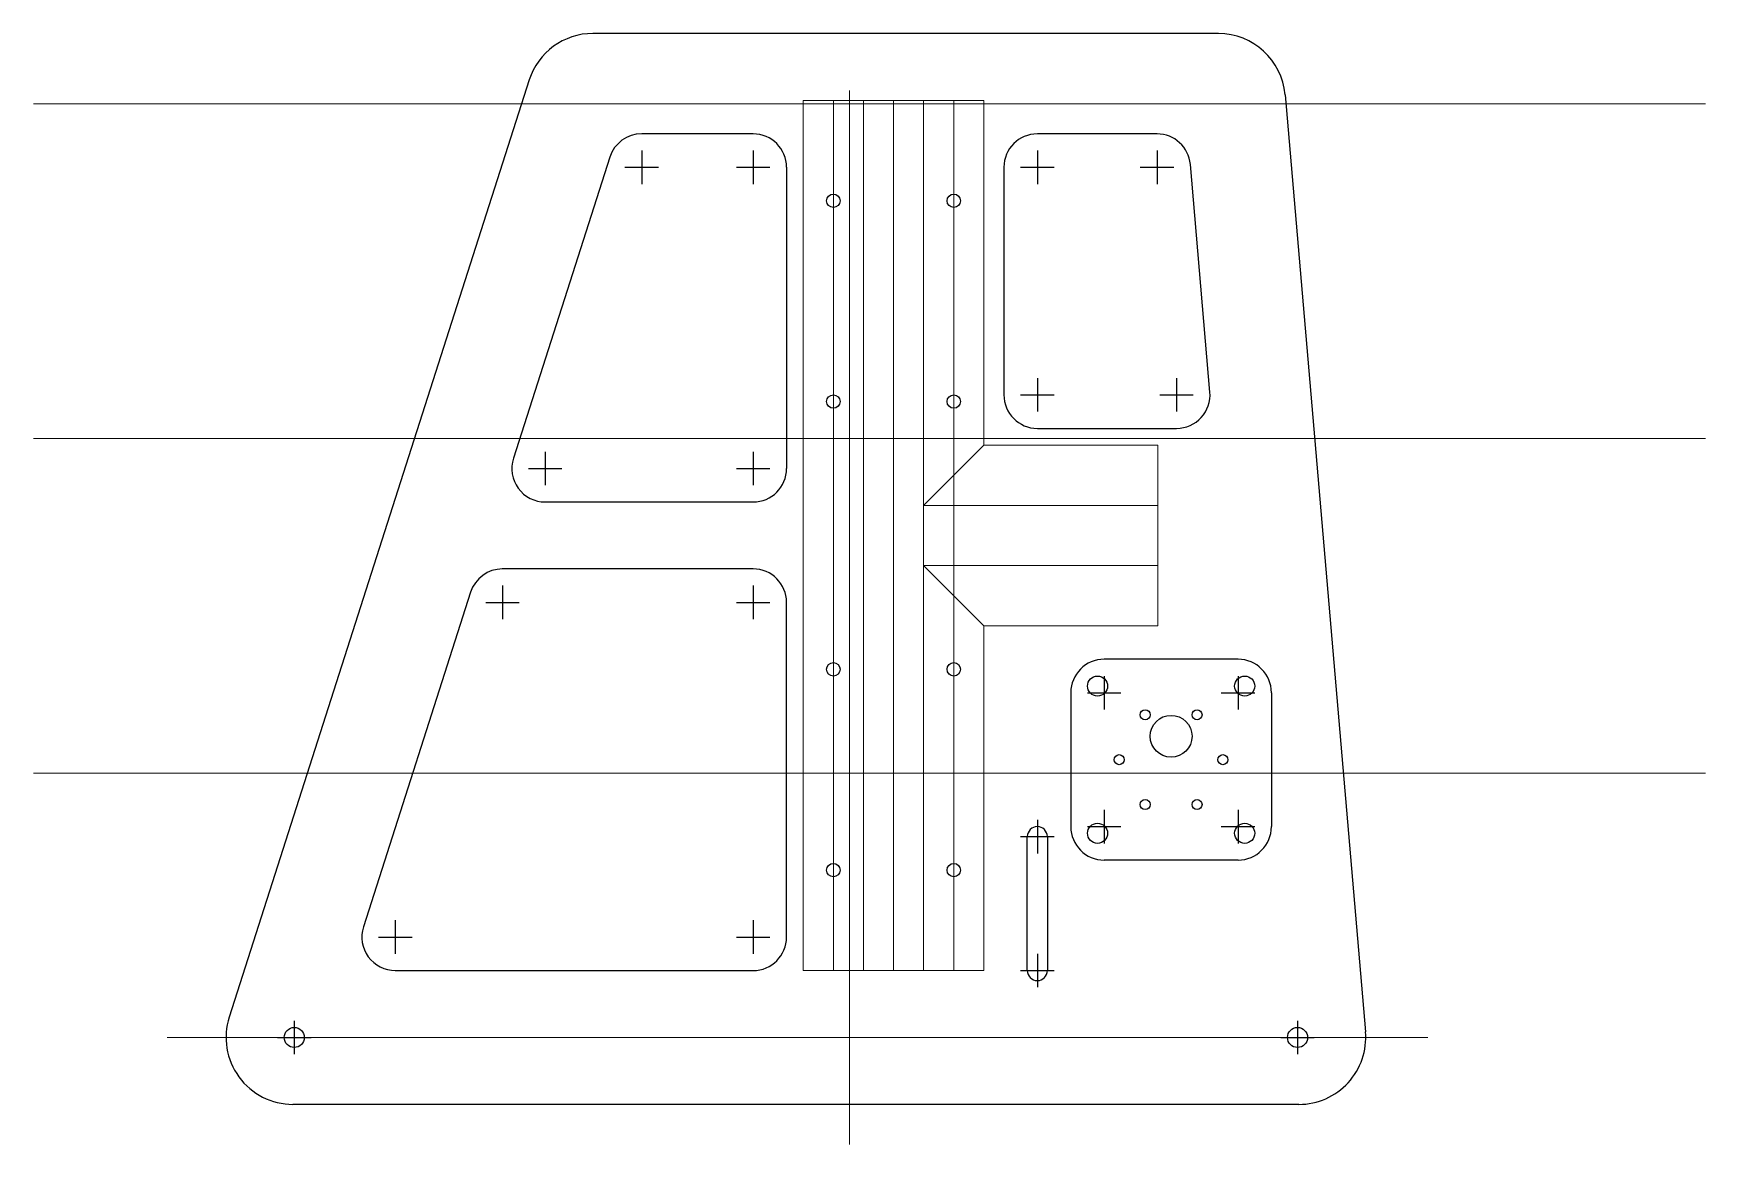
# Model space of a CAD drawing. Header units: millimetres. Extents: x -400 to 100, y -11 to 321.
import ezdxf

# ---------------------------------------------------------------- set-up
doc = ezdxf.new("R2010")
doc.units = ezdxf.units.MM
doc.layers.get('0').update_dxf_attribs({"linetype": 'CONTINUOUS', "true_color": 0x000000})
doc.layers.add('dimension', color=4, linetype='CONTINUOUS', lineweight=0, true_color=0x00ffff)
doc.layers.add('help', color=8, linetype='CONTINUOUS', lineweight=0, true_color=0x808080)

msp = doc.modelspace()

# ---------------------------------------------------------------- linework, layer by layer
for p, q in [((-45.66, 321), (-232.71, 321)), ((-251.76, 307.1), (-341.45, 27.1)), ((-25.74, 302.71), (-1.67, 22.71)), ((-184.81, 291), (-218.12, 291)), ((-64.02, 291), (-99.81, 291)), ((-218.12, 286), (-218.12, 276)), ((-184.81, 286), (-184.81, 276)), ((-99.81, 286), (-99.81, 276)), ((-64.02, 286), (-64.02, 276)), ((-227.64, 284.05), (-256.47, 194.05)), ((-223.12, 281), (-213.12, 281)), ((-189.81, 281), (-179.81, 281)), ((-174.81, 281), (-174.81, 191)), ((-109.81, 281), (-109.81, 213)), ((-104.81, 281), (-94.81, 281)), ((-69.02, 281), (-59.02, 281)), ((-48.21, 213.86), (-54.05, 281.86)), ((-99.81, 218), (-99.81, 208)), ((-58.17, 218), (-58.17, 208)), ((-104.81, 213), (-94.81, 213)), ((-63.17, 213), (-53.17, 213)), ((-99.81, 203), (-58.17, 203)), ((-246.95, 196), (-246.95, 186)), ((-184.81, 196), (-184.81, 186)), ((-251.95, 191), (-241.95, 191)), ((-189.81, 191), (-179.81, 191)), ((-246.95, 181), (-184.81, 181)), ((-184.81, 161), (-259.81, 161)), ((-184.81, 161), (-259.76, 161)), ((-259.76, 156), (-259.76, 146)), ((-184.81, 156), (-184.81, 146)), ((-269.28, 154.05), (-301.31, 54.05)), ((-264.76, 151), (-254.76, 151)), ((-189.81, 151), (-179.81, 151)), ((-174.81, 51), (-174.81, 151)), ((-39.81, 134), (-79.81, 134)), ((-79.81, 129), (-79.81, 119)), ((-39.81, 129), (-39.81, 119)), ((-89.81, 124), (-89.81, 84)), ((-84.81, 124), (-74.81, 124)), ((-44.81, 124), (-34.81, 124)), ((-29.81, 124), (-29.81, 84)), ((-99.81, 86), (-99.81, 76)), ((-79.81, 89), (-79.81, 79)), ((-39.81, 89), (-39.81, 79)), ((-104.81, 81), (-94.81, 81)), ((-102.81, 41), (-102.81, 81)), ((-96.81, 81), (-96.81, 41)), ((-84.81, 84), (-74.81, 84)), ((-44.81, 84), (-34.81, 84)), ((-39.81, 74), (-79.81, 74)), ((-291.79, 56), (-291.79, 46)), ((-184.81, 56), (-184.81, 46)), ((-296.79, 51), (-286.79, 51)), ((-189.81, 51), (-179.81, 51)), ((-99.81, 46), (-99.81, 36)), ((-291.79, 41), (-184.81, 41)), ((-279.81, 41), (-184.81, 41)), ((-104.81, 41), (-94.81, 41)), ((-322, 26), (-322, 16)), ((-22, 26), (-22, 16)), ((-327, 21), (-317, 21)), ((-27, 21), (-17, 21)), ((-21.6, 1), (-322.4, 1))]:
    msp.add_line(p, q)
for centre, radius in [((-160.81, 271), 2), ((-124.81, 271), 2), ((-160.81, 211), 2), ((-124.81, 211), 2), ((-160.81, 131), 2), ((-124.81, 131), 2), ((-81.81, 126), 3), ((-37.81, 126), 3), ((-67.56, 117.42), 1.5), ((-59.81, 111), 6.25), ((-52.06, 117.42), 1.5), ((-75.31, 104), 1.5), ((-44.31, 104), 1.5), ((-67.56, 90.58), 1.5), ((-52.06, 90.58), 1.5), ((-37.81, 82), 3), ((-81.81, 82), 3), ((-160.81, 71), 2), ((-124.81, 71), 2), ((-322, 21), 3), ((-22, 21), 3)]:
    msp.add_circle(centre, radius)
for centre, radius, start, end in [((-232.71, 301), 20, 90, 162.2391), ((-45.66, 301), 20, 4.9118, 90), ((-218.12, 281), 10, 90, 162.2391), ((-184.81, 281), 10, 360, 90), ((-99.81, 281), 10, 90, 180), ((-64.02, 281), 10, 4.9118, 90), ((-99.81, 213), 10, 180, 270), ((-58.17, 213), 10, 270, 4.9118), ((-246.95, 191), 10, 162.2391, 270), ((-184.81, 191), 10, 270, 360), ((-259.76, 151), 10, 90, 162.2391), ((-184.81, 151), 10, 360, 90), ((-79.81, 124), 10, 90, 180), ((-39.81, 124), 10, 360, 90), ((-99.81, 81), 3, 360, 180), ((-79.81, 84), 10, 180, 270), ((-39.81, 84), 10, 270, 360), ((-291.79, 51), 10, 162.2391, 270), ((-184.81, 51), 10, 270, 360), ((-99.81, 41), 3, 180, 360), ((-322.4, 21), 20, 162.2391, 270), ((-21.6, 21), 20, 270, 4.9118)]:
    msp.add_arc(centre, radius, start, end)
at = {"layer": 'dimension'}
for p, q in [((100, 300), (-400, 300)), ((-156, 304), (-156, -11)), ((100, 200), (-400, 200)), ((100, 100), (-400, 100))]:
    msp.add_line(p, q, dxfattribs=at)
at = {"layer": 'help'}
for p, q in [((-169.81, 301), (-169.81, 41)), ((-115.81, 301), (-169.81, 301)), ((-160.81, 301), (-160.81, 41)), ((-151.81, 301), (-151.81, 41)), ((-142.81, 301), (-142.81, 41)), ((-133.81, 301), (-133.81, 41)), ((-124.81, 301), (-124.81, 41)), ((-115.81, 301), (-115.81, 198)), ((-115.81, 198), (-133.81, 180)), ((-115.81, 198), (-133.81, 180)), ((-63.81, 198), (-115.81, 198)), ((-63.81, 198), (-63.81, 144)), ((-133.81, 180), (-63.81, 180)), ((-133.81, 162), (-63.81, 162)), ((-115.81, 144), (-133.81, 162)), ((-63.81, 144), (-115.81, 144)), ((-115.81, 41), (-115.81, 144)), ((-169.81, 41), (-115.81, 41)), ((-360, 21), (17, 21)), ((-322, 22), (-322, 20)), ((-22, 22), (-22, 20))]:
    msp.add_line(p, q, dxfattribs=at)

doc.saveas('drawing.dxf')
